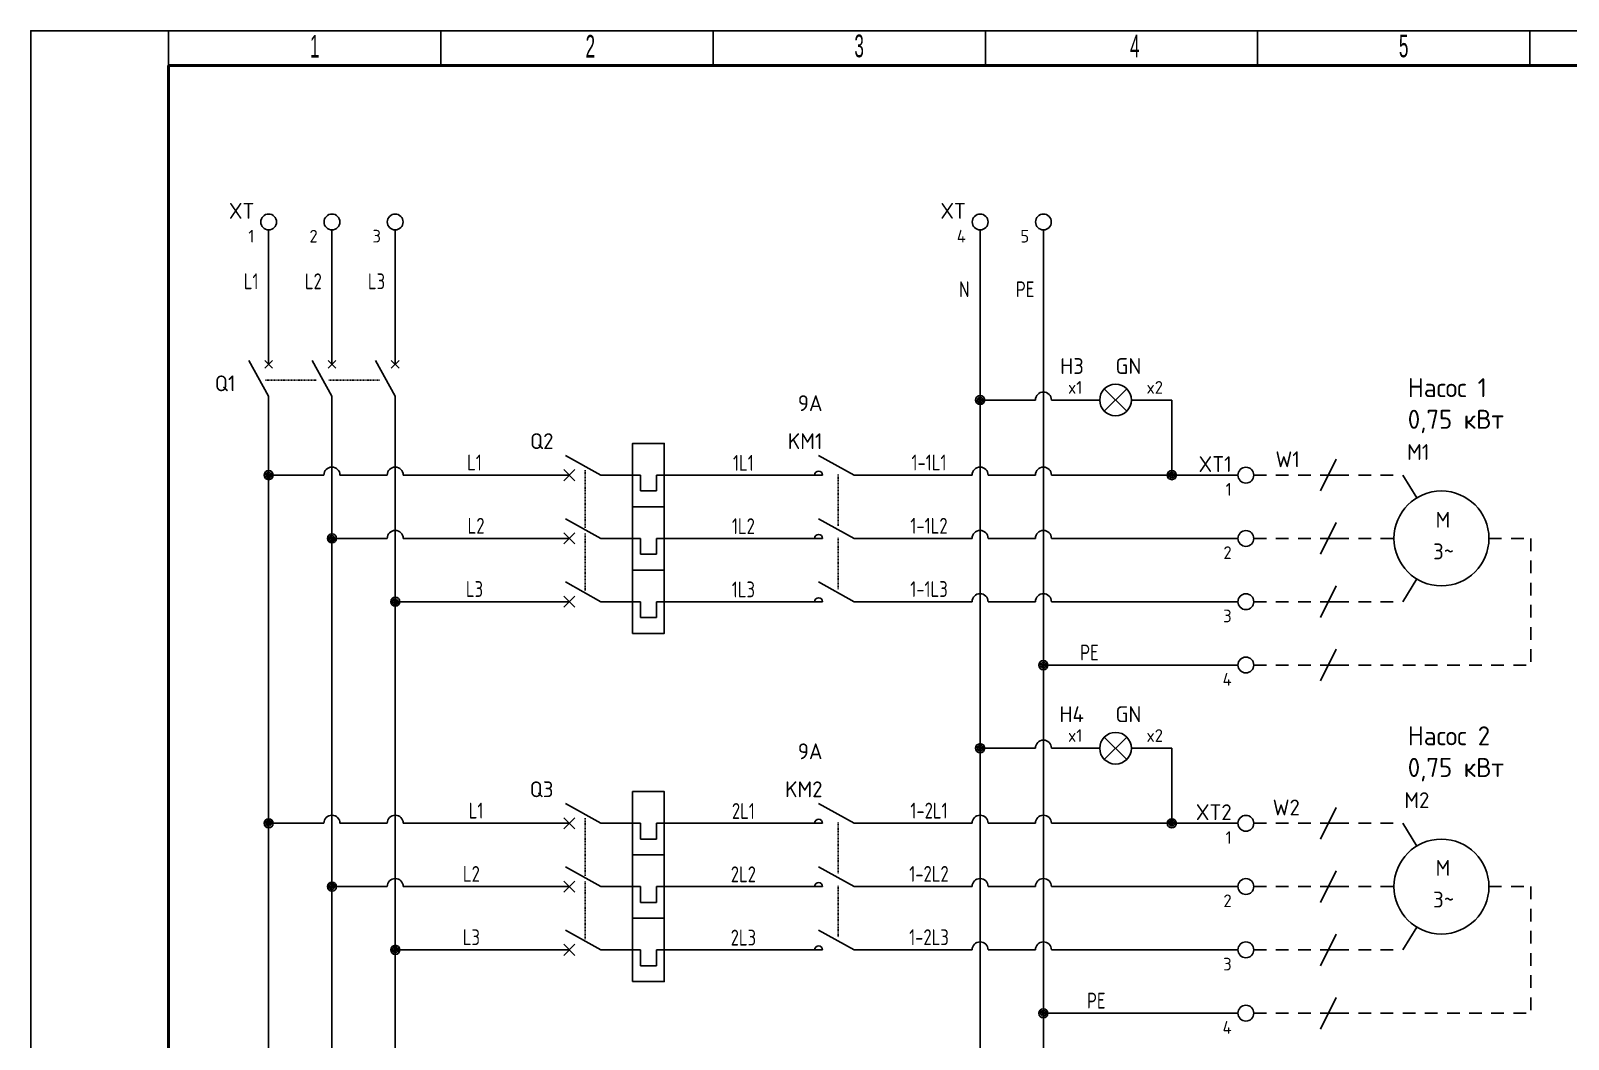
# Model space of a CAD drawing. Extents: x -39 to 418, y -18 to 305.
# Drawn here: x -39.3 to 203.6, y 145.9 to 305.2 of the extents above; entities that cross this region are included whole.
import ezdxf
from ezdxf.enums import TextEntityAlignment as Align

# ---------------------------------------------------------------- set-up
doc = ezdxf.new("R2010")
doc.units = 0
for name, pattern in [('Caddy_Dash', [3.5, 2, -1.5]), ('Caddy_Solid', [0]), ('HIDDEN2', [0.1875, 0.125, -0.0625])]:
    doc.linetypes.add(name, pattern=pattern)
for name, color, linetype in [('100', 7, 'Continuous'), ('DESCCHILD', 20, 'Continuous'), ('LINK', 9, 'HIDDEN2'), ('MISC', 7, 'Continuous'), ('SYMS', 7, 'Continuous'), ('TAGS', 7, 'Continuous'), ('TERMS', 7, 'Continuous'), ('WIRECOPY', 84, 'Continuous'), ('WIREFIXED', 130, 'Continuous'), ('WIRES', 7, 'Continuous')]:
    doc.layers.add(name, color=color, linetype=linetype)
doc.styles.add('Caddy_Vectorfont1p', font='arial.ttf', dxfattribs={"width": 0.9})
doc.styles.get("Standard").update_dxf_attribs({"font": 'GOST Common.ttf'})
doc.styles.add('WD_IEC', font='GOST Common.ttf', dxfattribs={"width": 0.9, "height": 2})

# ---------------------------------------------------------------- blocks, each defined once
blk = doc.blocks.new('VT0002')
blk.add_circle((0, 0), 1.25)
at = {"style": 'WD_IEC'}
for tag, p in [('INST', (-2.25, 7.5)), ('LOC', (-2.25, 4))]:
    blk.add_attdef(tag, text='', height=2.5, dxfattribs=at).set_placement(p, align=Align.RIGHT)
at = {"style": 'WD_IEC', "flags": 1}
for tag, p, height in [('ASSYCODE', (2.75, 10.75), 1), ('CATDESC', (2.75, 9.25), 1), ('MFG', (2.75, 7.25), 1.5), ('CAT', (2.75, 4.75), 1.5), ('X2PIN01', (0, 2.25), 0.4), ('X4TERM01', (-1.25, 0), 0.32), ('X4PIN01', (-1.25, 1), 0.4), ('X4TERMDESC01', (-1.25, 0.5), 0.4), ('X2TERM01', (0, 1.25), 0.32), ('X2TERMDESC01', (0, 1.75), 0.4), ('X8PIN01', (0, -0.25), 0.4), ('X1TERM01', (1.25, 0), 0.32), ('X1PIN01', (1.25, 1), 0.4), ('X1TERMDESC01', (1.25, 0.5), 0.4), ('X8TERM01', (0, -1.25), 0.32), ('X8TERMDESC01', (0, -0.75), 0.4), ('LINKTERM', (0, -2), 0.4), ('STRIPSEQ', (0, -3), 0.4)]:
    blk.add_attdef(tag, p, '', height=height, dxfattribs=at)
at = {"style": 'WD_IEC', "flags": 8}
for tag, height, p in [('TAGSTRIP', 2.5, (-2.25, 0.5)), ('TERM01', 2, (-2.25, -3.25))]:
    blk.add_attdef(tag, text='', height=height, dxfattribs=at).set_placement(p, align=Align.RIGHT)
blk = doc.blocks.new('VCB1')
for p, q in [((0, 7.5), (0, 2.5)), ((0, -2.5), (-3.12, 3.12)), ((0.62, 1.88), (-0.62, 3.12)), ((-0.62, 1.88), (0.62, 3.12)), ((0, -2.5), (0, -7.5))]:
    blk.add_line(p, q)
at = {"style": 'WD_IEC'}
for tag, p in [('INST', (-8, 5.25)), ('LOC', (-8, 1.75)), ('TAG1', (-8, -1.75)), ('RATING1', (-8, -6.35)), ('DESC1', (-8, -14.35)), ('DESC2', (-8, -17.85)), ('DESC3', (-8, -21.35))]:
    blk.add_attdef(tag, text='', height=2.5, dxfattribs=at).set_placement(p, align=Align.RIGHT)
at = {"style": 'WD_IEC', "flags": 1}
for tag, p, height in [('X2TERM01', (0, 7.5), 0.32), ('MFG', (2.75, 6.5), 1.5), ('CAT', (2.75, 4), 1.5), ('X4LINK', (-2, 0), 0.32), ('X1LINK', (-0.5, 0), 0.32), ('X8TERM02', (0, -7.5), 0.32), ('ASSYCODE', (1, -9), 1), ('FAMILY', (1, -10.5), 1), ('CATDESC', (1, -12), 1), ('CONTACT', (1, -13.5), 1), ('COMMON', (2.25, -14.75), 1)]:
    blk.add_attdef(tag, p, '', height=height, dxfattribs=at)
at = {"style": 'WD_IEC'}
blk.add_attdef('TERM01', text='', height=2, rotation=90, dxfattribs=at).set_placement((-1, 7.5), align=Align.RIGHT)
blk.add_attdef('TERM02', (-1, -7.5), '', height=2, rotation=90, dxfattribs=at)
at = {"lineweight": 15, "style": 'WD_IEC'}
blk.add_attdef('XREF', text='', height=2.5, dxfattribs=at).set_placement((-8, -10.35), align=Align.RIGHT)
blk = doc.blocks.new('VCB2')
for p, q in [((0, 7.5), (0, 2.5)), ((0, -2.5), (-3.12, 3.12)), ((0.62, 1.88), (-0.62, 3.12)), ((-0.62, 1.88), (0.62, 3.12)), ((0, -2.5), (0, -7.5))]:
    blk.add_line(p, q)
at = {"style": 'WD_IEC', "flags": 1}
for tag, p, height in [('X2TERM01', (0, 7.5), 0.32), ('X4LINK', (-2.5, 0), 0.32), ('X1LINK', (-0.5, 0), 0.32), ('X8TERM02', (0, -7.5), 0.32), ('FAMILY', (1, -10.5), 1), ('CONTACT', (1, -13.5), 1)]:
    blk.add_attdef(tag, p, '', height=height, dxfattribs=at)
at = {"style": 'WD_IEC'}
for tag, p in [('INST', (-8, 2.65)), ('LOC', (-8, -0.35)), ('TAG2', (-8, -3.35)), ('DESC1', (-8, -13.35)), ('DESC2', (-8, -16.35)), ('DESC3', (-8, -19.35))]:
    blk.add_attdef(tag, text='', height=2.5, dxfattribs=at).set_placement(p, align=Align.RIGHT)
blk.add_attdef('TERM01', text='', height=2, rotation=90, dxfattribs=at).set_placement((-1, 7.5), align=Align.RIGHT)
blk.add_attdef('TERM02', (-1, -7.5), '', height=2, rotation=90, dxfattribs=at)
at = {"style": 'WD_IEC', "flags": 1}
blk.add_attdef('RATING1', text='', height=2.5, dxfattribs=at).set_placement((-8, -6.35), align=Align.RIGHT)
at = {"lineweight": 15, "style": 'WD_IEC'}
blk.add_attdef('XREF', text='', height=2.5, dxfattribs=at).set_placement((-8, -10.35), align=Align.RIGHT)
blk = doc.blocks.new('WDDOT')
for radius in [0.72, 0.449, 0.223]:
    blk.add_circle((0, 0), radius)
blk = doc.blocks.new('HCB11TH')
for p, q in [((2.5, 0), (-3.12, 3.12)), ((-7.5, 0), (-2.5, 0)), ((-3.38, -0.88), (-1.62, 0.88)), ((-1.62, -0.88), (-3.38, 0.88)), ((2.5, 0), (8.75, 0)), ((8.75, 0), (8.75, -2.5)), ((11.25, 0), (12.5, 0)), ((11.25, -2.5), (11.25, 0)), ((12.5, 0), (17.5, 0)), ((8.75, -2.5), (11.25, -2.5))]:
    blk.add_line(p, q)
blk.add_lwpolyline([(7.5, -5), (12.5, -5), (12.5, 5), (7.5, 5)], close=True)
at = {"style": 'WD_IEC'}
for tag, p in [('INST', (-5, 11.12)), ('LOC', (-5, 7.62)), ('TAG1', (-5, 4.12)), ('DESC1', (-5, -11.38)), ('DESC2', (-5, -14.88)), ('DESC3', (-5, -18.38))]:
    blk.add_attdef(tag, text='', height=2.5, dxfattribs=at).set_placement(p, align=Align.RIGHT)
for tag, p, height, flags in [('MFG', (4.92, 12.12), 1.5, 9), ('CAT', (4.92, 9.62), 1.5, 9), ('TERM01', (-7.5, 1), 2, 8), ('X4TERM01', (-7.5, 0), 0.32, 1), ('X2LINK', (0, 1.7), 0.32, 1), ('X8LINK', (0, 0.79), 0.32, 1), ('X1TERM02', (17.5, 0), 0.32, 1), ('ASSYCODE', (12.5, -7.5), 1, 1), ('FAMILY', (12.5, -9), 1, 1), ('CATDESC', (12.5, -10.5), 1, 1), ('COMMON', (13.75, -13.02), 1, 1)]:
    blk.add_attdef(tag, p, '', height=height, dxfattribs=dict(at, flags=flags))
at = {"style": 'WD_IEC', "flags": 8}
blk.add_attdef('TERM02', text='', height=2, dxfattribs=at).set_placement((17.5, 1), align=Align.RIGHT)
at = {"lineweight": 15, "style": 'WD_IEC'}
for tag, p in [('RATING1', (-5, -3.88)), ('XREF', (-5, -7.63))]:
    blk.add_attdef(tag, text='', height=2.5, dxfattribs=at).set_placement(p, align=Align.RIGHT)
blk = doc.blocks.new('HCB21TH')
for p, q in [((2.5, 0), (-3.12, 3.12)), ((-7.5, 0), (-2.5, 0)), ((-3.38, -0.88), (-1.62, 0.88)), ((-1.62, -0.88), (-3.38, 0.88)), ((2.5, 0), (8.75, 0)), ((8.75, 0), (8.75, -2.5)), ((11.25, 0), (12.5, 0)), ((11.25, -2.5), (11.25, 0)), ((12.5, 0), (17.5, 0)), ((8.75, -2.5), (11.25, -2.5))]:
    blk.add_line(p, q)
blk.add_lwpolyline([(7.5, -5), (12.5, -5), (12.5, 5), (7.5, 5)], close=True)
at = {"style": 'WD_IEC'}
for tag, p in [('INST', (-5, 11.12)), ('LOC', (-5, 7.62)), ('TAG2', (-5, 4.12)), ('DESC1', (-5, -13.75)), ('DESC2', (-5, -17.25)), ('DESC3', (-5, -20.75))]:
    blk.add_attdef(tag, text='', height=2.5, dxfattribs=at).set_placement(p, align=Align.RIGHT)
for tag, p, height, flags in [('TERM01', (-7.5, 1), 2, 8), ('X4TERM01', (-7.5, 0), 0.32, 1), ('X2LINK', (0, 1.7), 0.32, 1), ('X8LINK', (0, 0.79), 0.32, 1), ('X1TERM02', (17.5, 0), 0.32, 1), ('FAMILY', (12.5, -9), 1, 1), ('CONTACT', (12.5, -11.77), 1, 1)]:
    blk.add_attdef(tag, p, '', height=height, dxfattribs=dict(at, flags=flags))
at = {"style": 'WD_IEC', "flags": 8}
blk.add_attdef('TERM02', text='', height=2, dxfattribs=at).set_placement((17.5, 1), align=Align.RIGHT)
at = {"lineweight": 15, "style": 'WD_IEC', "flags": 1}
blk.add_attdef('RATING1', text='', height=2.5, dxfattribs=at).set_placement((-5, -6.25), align=Align.RIGHT)
at = {"lineweight": 15, "style": 'WD_IEC'}
blk.add_attdef('XREF', text='', height=2.5, dxfattribs=at).set_placement((-5, -10), align=Align.RIGHT)
blk = doc.blocks.new('HMS21P')
for p, q in [((2.5, 0), (-3.12, 3.12)), ((-7.5, 0), (-2.5, 0)), ((2.5, 0), (7.5, 0))]:
    blk.add_line(p, q)
blk.add_arc((-3.12, 0), 0.625, 0, 180)
at = {"style": 'WD_IEC'}
for tag, p in [('INST', (-2.5, 10.12)), ('LOC', (-2.5, 7.12)), ('TAG2', (-2.5, 4.12)), ('DESC1', (-2.5, -9.25)), ('DESC2', (-2.5, -12.25)), ('DESC3', (-2.5, -15.25))]:
    blk.add_attdef(tag, text='', height=2.5, dxfattribs=at).set_placement(p, align=Align.RIGHT)
for tag, p, height, flags in [('TERM01', (-7.5, 1), 2, 8), ('X4TERM01', (-7.5, 0), 0.32, 1), ('X2LINK', (0, 2), 0.32, 1), ('X8LINK', (0, 0.12), 0.32, 1), ('X1TERM02', (7.5, 0), 0.32, 1), ('CONTACT', (6.5, -2.25), 1, 1), ('FAMILY', (6.5, -3.75), 1, 1)]:
    blk.add_attdef(tag, p, '', height=height, dxfattribs=dict(at, flags=flags))
at = {"style": 'WD_IEC', "flags": 8}
for tag, height, p in [('TERM02', 2, (7.5, 1)), ('XREF', 2.5, (-2.5, -6.25))]:
    blk.add_attdef(tag, text='', height=height, dxfattribs=at).set_placement(p, align=Align.RIGHT)
blk = doc.blocks.new('HMO13')
blk.add_circle((0, 0), 7.5)
at = {"style": 'WD_IEC'}
for tag, p in [('INST', (-1.91, 19.4)), ('LOC', (-1.91, 15.9)), ('TAG1', (-1.91, 12.4))]:
    blk.add_attdef(tag, text='', height=2.5, dxfattribs=at).set_placement(p, align=Align.RIGHT)
for tag, p, height, flags in [('ASSYCODE', (7.73, 20.6), 1, 1), ('FAMILY', (7.73, 19.1), 1, 1), ('CATDESC', (7.73, 17.6), 1, 1), ('MFG', (7.9, 14.22), 1.5, 9), ('CAT', (7.9, 11.72), 1.5, 9), ('X2LINK', (0, 7.5), 0.32, 1), ('X0TERM01', (-3.9, 6.4), 0.32, 1), ('TERM04', (7.5, 1), 2, 8), ('X4TERM02', (-7.5, 0), 0.32, 1), ('X1TERM04', (7.5, 0), 0.32, 1), ('X0TERM03', (-3.9, -6.4), 0.32, 1), ('X8LINK', (0, -7.5), 0.32, 1)]:
    blk.add_attdef(tag, p, '', height=height, dxfattribs=dict(at, flags=flags))
at = {"lineweight": 15, "style": 'WD_IEC'}
for tag, p in [('XREF', (16.25, 12.88)), ('WDTAGALT', (16.14, -16.32))]:
    blk.add_attdef(tag, p, '', height=2.5, dxfattribs=at)
at = {"style": 'WD_IEC', "flags": 8}
for tag, p in [('TERM01', (3.49, 8.04)), ('TERM02', (-7.86, 0.84)), ('TERM03', (4.31, -10.13))]:
    blk.add_attdef(tag, text='', height=2, dxfattribs=at).set_placement(p, align=Align.RIGHT)
at = {"style": 'WD_IEC'}
for tag, p in [('DESC1', (16.25, 9.12)), ('DESC2', (16.25, 5.62)), ('DESC3', (16.25, 2.12)), ('RATING1', (16.25, -2.62)), ('RATING2', (16.25, -6.12)), ('RATING3', (16.25, -9.62)), ('RATING4', (16.3, -12.99))]:
    blk.add_attdef(tag, p, '', height=2.5, dxfattribs=at)
for tag, p in [('M', (0.24, 1.7)), ('3~', (0.34, -3.3))]:
    blk.add_attdef(tag, text='', height=2.5, dxfattribs=at).set_placement(p, align=Align.CENTER)
blk = doc.blocks.new('HT0002')
blk.add_circle((0, 0), 1.25)
at = {"style": 'WD_IEC', "flags": 1}
for tag, p, height in [('ASSYCODE', (2.75, 10.75), 1), ('CATDESC', (2.75, 9.25), 1), ('MFG', (2.75, 7.25), 1.5), ('CAT', (2.75, 4.75), 1.5), ('X2PIN01', (0, 2.25), 0.25), ('X4PIN01', (-1.25, 1), 0.25), ('X4TERM01', (-1.25, 0), 0.25), ('X4TERMDESC01', (-1.25, 0.5), 0.4), ('STRIPSEQ', (0, 0), 0.025), ('X2TERM01', (0, 1.25), 0.25), ('X8PIN01', (0, -0.25), 0.25), ('X2TERMDESC01', (0, 1.75), 0.4), ('X1PIN01', (1.25, 1), 0.25), ('X1TERM01', (1.25, 0), 0.25), ('X1TERMDESC01', (1.25, 0.5), 0.4), ('LINKTERM', (0, -0.04), 0.025), ('X8TERM01', (0, -1.25), 0.25), ('X8TERMDESC01', (0, -0.75), 0.4)]:
    blk.add_attdef(tag, p, '', height=height, dxfattribs=at)
at = {"style": 'WD_IEC'}
for tag, p in [('INST', (-2.25, 6.5)), ('LOC', (-2.25, 3.5)), ('DESC1', (-2.25, -6.25)), ('DESC2', (-2.25, -9.25)), ('DESC3', (-2.25, -12.25))]:
    blk.add_attdef(tag, text='', height=2.5, dxfattribs=at).set_placement(p, align=Align.RIGHT)
at = {"style": 'WD_IEC', "flags": 8}
for tag, height, p in [('TAGSTRIP', 2.5, (-2.25, 0.5)), ('TERM01', 2, (-2.25, -3.25))]:
    blk.add_attdef(tag, text='', height=height, dxfattribs=at).set_placement(p, align=Align.RIGHT)
blk = doc.blocks.new('WD_WNV')
at = {"linetype": 'Continuous', "style": 'WD_IEC', "width": 0.8}
blk.add_attdef('WIRENO', text='', height=2.5, dxfattribs=at).set_placement((-1.6, 0), align=Align.MIDDLE_RIGHT)
at = {"style": 'WD_IEC', "flags": 1}
for tag, p in [('W04USER', (-1, 0.875)), ('W08USER', (-1, 0.375)), ('W05USER', (-1, 0.75)), ('W06USER', (-1, 0.625)), ('W09USER', (-1, 0.25)), ('W03USER', (-1, 1)), ('W07USER', (-1, 0.5)), ('W02USER', (-1, 1.125)), ('W01USER', (-1, 1.25)), ('W10USER', (-1, 0.125))]:
    blk.add_attdef(tag, text='', height=0.08, dxfattribs=at).set_placement(p, align=Align.CENTER)
blk = doc.blocks.new('WD_WCH')
at = {"linetype": 'Continuous', "style": 'WD_IEC', "width": 0.8}
blk.add_attdef('WIRECOPY', text='', height=2.5, dxfattribs=at).set_placement((0, 0.75), align=Align.CENTER)
blk = doc.blocks.new('WD_WNH')
at = {"linetype": 'Continuous', "style": 'WD_IEC', "width": 0.8}
blk.add_attdef('WIRENO', text='', height=2.5, dxfattribs=at).set_placement((0, 0.75), align=Align.CENTER)
at = {"style": 'WD_IEC', "flags": 1}
for tag, p in [('W04USER', (0, 0.875)), ('W08USER', (0, 0.375)), ('W05USER', (0, 0.75)), ('W06USER', (0, 0.625)), ('W09USER', (0, 0.25)), ('W03USER', (0, 1)), ('W07USER', (0, 0.5)), ('W02USER', (0, 1.125)), ('W01USER', (0, 1.25)), ('W10USER', (0, 0.125))]:
    blk.add_attdef(tag, text='', height=0.08, dxfattribs=at).set_placement(p, align=Align.CENTER)
blk = doc.blocks.new('HW01')
for p, q in [((-1.25, -2.5), (1.25, 2.5)), ((1.25, 0), (-1.25, 0))]:
    blk.add_line(p, q)
at = {"style": 'WD_IEC', "flags": 1}
for tag, p in [('INST', (-4.5, 8.25)), ('LOC', (-4.5, 4.75)), ('XREF', (-4.5, -3.75)), ('DESC1', (-4.5, -7.75)), ('DESC2', (-4.5, -11.25)), ('DESC3', (-4.5, -14.75))]:
    blk.add_attdef(tag, text='', height=2.5, dxfattribs=at).set_placement(p, align=Align.RIGHT)
at = {"style": 'WD_IEC'}
blk.add_attdef('TAG1', text='', height=2.5, dxfattribs=at).set_placement((-4.5, 1.25), align=Align.RIGHT)
at = {"style": 'WD_IEC', "flags": 1}
for tag, p, height in [('X4TERM01', (-1.25, 0), 0.36), ('X2LINK', (0, 1), 0.32), ('X1TERM01', (1.25, 0), 0.36), ('X8LINK', (0, -1), 0.32), ('MFG', (3.06, -7.26), 1), ('ASSYCODE', (3.06, -10.26), 1), ('CAT', (3.06, -8.76), 1), ('FAMILY', (3.06, -11.76), 1), ('CATDESC', (3.06, -13.26), 1)]:
    blk.add_attdef(tag, p, '', height=height, dxfattribs=at)
at = {"style": 'WD_IEC'}
blk.add_attdef('RATING1', text='', height=2.5, dxfattribs=at).set_placement((2, -2), align=Align.MIDDLE_LEFT)
blk = doc.blocks.new('HW02')
for p, q in [((-1.25, -2.5), (1.25, 2.5)), ((1.25, 0), (-1.25, 0))]:
    blk.add_line(p, q)
at = {"style": 'WD_IEC', "flags": 1}
for tag, p in [('INST', (-4.5, 8.25)), ('LOC', (-4.5, 4.75)), ('XREF', (-4.5, -3.75)), ('DESC1', (-4.5, -7.75)), ('DESC2', (-4.5, -11.25)), ('DESC3', (-4.5, -14.75))]:
    blk.add_attdef(tag, text='', height=2.5, dxfattribs=at).set_placement(p, align=Align.RIGHT)
at = {"style": 'WD_IEC'}
blk.add_attdef('TAG2', text='', height=2.5, dxfattribs=at).set_placement((-4.5, 1.25), align=Align.RIGHT)
at = {"style": 'WD_IEC', "flags": 1}
for tag, p, height in [('X4TERM01', (-1.25, 0), 0.36), ('X2LINK', (0, 1), 0.32), ('X1TERM01', (1.25, 0), 0.36), ('X8LINK', (0, -1), 0.32), ('FAMILY', (3.06, -11.76), 1)]:
    blk.add_attdef(tag, p, '', height=height, dxfattribs=at)
at = {"style": 'WD_IEC'}
blk.add_attdef('RATING1', text='', height=2.5, dxfattribs=at).set_placement((2, -2), align=Align.MIDDLE_LEFT)
blk = doc.blocks.new('HLT1G')
for p, q in [((-7.5, 0), (-2.5, 0)), ((1.77, -1.77), (-1.77, 1.77)), ((1.77, 1.77), (-1.77, -1.77)), ((2.5, 0), (7.5, 0))]:
    blk.add_line(p, q)
blk.add_circle((0, 0), 2.5)
at = {"style": 'WD_IEC'}
for tag, p in [('INST', (-5, 11.12)), ('LOC', (-5, 7.62)), ('TAG1', (-5, 4.12)), ('DESC1', (-5, -10)), ('DESC2', (-5, -13.5)), ('DESC3', (-5, -17))]:
    blk.add_attdef(tag, text='', height=2.5, dxfattribs=at).set_placement(p, align=Align.RIGHT)
for tag, p, height, flags in [('MFG', (4.92, 12.12), 1.5, 9), ('CAT', (4.92, 9.62), 1.5, 9), ('TERM01', (-7.5, 1), 2, 8), ('X2LINK', (0, 2.5), 0.32, 1), ('X4TERM01', (-7.5, 0), 0.32, 1), ('X1TERM02', (7.5, 0), 0.32, 1), ('X8LINK', (0, -2.5), 0.32, 1), ('ASSYCODE', (8.5, -4), 1, 1), ('FAMILY', (8.5, -5.5), 1, 1), ('CATDESC', (8.5, -7), 1, 1)]:
    blk.add_attdef(tag, p, '', height=height, dxfattribs=dict(at, flags=flags))
at = {"lineweight": 15, "style": 'WD_IEC'}
blk.add_attdef('COLOR', (0, 4.12), '', height=2.5, dxfattribs=at)
at = {"style": 'WD_IEC', "flags": 8}
blk.add_attdef('TERM02', text='', height=2, dxfattribs=at).set_placement((7.5, 1), align=Align.RIGHT)
at = {"lineweight": 15, "style": 'WD_IEC'}
for tag, p in [('XREF', (-5, -6.25)), ('WDTAGALT', (-5, -20))]:
    blk.add_attdef(tag, text='', height=2.5, dxfattribs=at).set_placement(p, align=Align.RIGHT)

msp = doc.modelspace()

# ---------------------------------------------------------------- linework, layer by layer
at = {"linetype": 'Caddy_Solid', "lineweight": 25}
for p, q in [((-17.55, 299.76), (-17.55, 305.2)), ((25.46, 299.76), (25.46, 305.2)), ((68.47, 299.76), (68.47, 305.2)), ((111.48, 299.76), (111.48, 305.2)), ((154.49, 299.76), (154.49, 305.2)), ((197.5, 299.76), (197.5, 305.2))]:
    msp.add_line(p, q, dxfattribs=at)
at = {"layer": '100', "linetype": 'Caddy_Solid', "lineweight": 50}
for q in [(412.55, 299.69), (-17.55, -12.75)]:
    msp.add_line((-17.55, 299.69), q, dxfattribs=at)
at = {"layer": 'LINK'}
for points in [[(-2.25, 250), (5.75, 250)], [(7.75, 250), (15.75, 250)], [(48.25, 235.79), (48.25, 226.7)], [(88.25, 235.12), (88.25, 227)], [(48.25, 225.79), (48.25, 216.7)], [(88.25, 225.12), (88.25, 217)], [(48.25, 180.79), (48.25, 171.7)], [(88.25, 180.12), (88.25, 172)], [(48.25, 170.79), (48.25, 161.7)], [(88.25, 170.12), (88.25, 162)]]:
    msp.add_lwpolyline(points, dxfattribs=at)
at = {"layer": 'SYMS'}
msp.add_lwpolyline([(-39.33, -18.2), (418, -18.2), (418, 305.2), (-39.33, 305.2)], close=True, dxfattribs=at)
at = {"layer": 'WIRES'}
for p, q in [((-1.75, 257.5), (-1.75, 273.75)), ((8.25, 257.5), (8.25, 273.75)), ((18.25, 257.5), (18.25, 273.75)), ((110.65, 273.75), (110.65, 25)), ((120.65, 273.75), (120.65, 25)), ((110.65, 246.86), (119.38, 246.86)), ((121.92, 246.86), (124.54, 246.86)), ((139.54, 246.86), (140.93, 246.86)), ((140.93, 246.86), (140.93, 235)), ((-1.75, 25), (-1.75, 242.5)), ((8.25, 25), (8.25, 242.5)), ((18.25, 25), (18.25, 242.5)), ((-1.75, 235), (6.98, 235)), ((9.52, 235), (16.98, 235)), ((19.52, 235), (40.75, 235)), ((65.75, 235), (80.93, 235)), ((95.75, 235), (109.38, 235)), ((111.92, 235), (119.38, 235)), ((121.92, 235), (151.39, 235)), ((177.43, 235), (179.63, 231.4)), ((8.25, 225), (16.98, 225)), ((19.52, 225), (40.75, 225)), ((65.75, 225), (81.08, 225)), ((95.75, 225), (109.38, 225)), ((111.92, 225), (119.38, 225)), ((121.92, 225), (151.39, 225)), ((177.43, 215), (179.63, 218.6)), ((18.25, 215), (40.75, 215)), ((65.75, 215), (80.75, 215)), ((95.75, 215), (109.38, 215)), ((111.92, 215), (119.38, 215)), ((121.92, 215), (151.39, 215)), ((147.64, 204.98), (120.65, 204.98)), ((147.64, 205), (151.39, 205)), ((110.65, 191.86), (119.38, 191.86)), ((121.92, 191.86), (124.54, 191.86)), ((139.54, 191.86), (140.93, 191.86)), ((140.93, 191.86), (140.93, 180)), ((-1.75, 180), (6.98, 180)), ((9.52, 180), (16.98, 180)), ((19.52, 180), (40.75, 180)), ((65.75, 180), (80.75, 180)), ((95.75, 180), (109.38, 180)), ((111.92, 180), (119.38, 180)), ((121.92, 180), (151.39, 180)), ((177.43, 180), (179.63, 176.4)), ((8.25, 170), (16.98, 170)), ((19.52, 170), (40.75, 170)), ((65.75, 170), (80.75, 170)), ((95.75, 170), (109.38, 170)), ((111.92, 170), (119.38, 170)), ((121.92, 170), (151.39, 170)), ((177.43, 160), (179.63, 163.6)), ((18.25, 160), (40.75, 160)), ((65.75, 160), (80.75, 160)), ((95.75, 160), (109.38, 160)), ((111.92, 160), (119.38, 160)), ((121.92, 160), (151.39, 160)), ((147.64, 149.98), (120.65, 149.98)), ((147.64, 150), (151.39, 150))]:
    msp.add_line(p, q, dxfattribs=at)
at = {"layer": 'WIRES', "linetype": 'Caddy_Dash'}
for p, q in [((153.89, 235), (164.41, 235)), ((166.91, 235), (177.43, 235)), ((153.89, 225), (164.41, 225)), ((166.91, 225), (176.03, 225)), ((191.03, 225), (197.67, 225)), ((197.67, 225), (197.67, 205)), ((153.89, 215), (164.41, 215)), ((166.91, 215), (177.43, 215)), ((153.89, 205), (164.41, 205)), ((166.91, 205), (197.67, 205)), ((153.89, 180), (164.41, 180)), ((166.91, 180), (177.43, 180)), ((153.89, 170), (164.41, 170)), ((166.91, 170), (176.03, 170)), ((191.03, 170), (197.67, 170)), ((197.67, 170), (197.67, 150)), ((153.89, 160), (164.41, 160)), ((166.91, 160), (177.43, 160)), ((153.89, 150), (164.41, 150)), ((166.91, 150), (197.67, 150))]:
    msp.add_line(p, q, dxfattribs=at)
at = {"layer": 'WIRES'}
for centre in [(120.65, 246.86), (8.25, 235), (18.25, 235), (110.65, 235), (120.65, 235), (18.25, 225), (110.65, 225), (120.65, 225), (110.65, 215), (120.65, 215), (120.65, 191.86), (8.25, 180), (18.25, 180), (110.65, 180), (120.65, 180), (18.25, 170), (110.65, 170), (120.65, 170), (110.65, 160), (120.65, 160)]:
    msp.add_arc(centre, 1.27, 0, 180, dxfattribs=at)

# ---------------------------------------------------------------- block references
at = {"layer": 'SYMS'}
ref = msp.add_blockref('VT0002', (-1.75, 275), dxfattribs=at)
ref.add_attrib('TAGSTRIP', 'XT', dxfattribs={"layer": 'TAGS', "height": 2.5, "style": 'WD_IEC', "flags": 8}).set_placement((-4, 275.5), align=Align.RIGHT)
ref.add_attrib('TERM01', '1', dxfattribs={"layer": 'TERMS', "height": 2, "style": 'WD_IEC', "flags": 8}).set_placement((-4, 271.75), align=Align.RIGHT)
ref = msp.add_blockref('VT0002', (110.65, 275), dxfattribs=at)
ref.add_attrib('TAGSTRIP', 'XT', dxfattribs={"layer": 'TAGS', "height": 2.5, "style": 'WD_IEC', "flags": 8}).set_placement((108.4, 275.5), align=Align.RIGHT)
ref.add_attrib('TERM01', '4', dxfattribs={"layer": 'TERMS', "height": 2, "style": 'WD_IEC', "flags": 8}).set_placement((108.4, 271.75), align=Align.RIGHT)
ref = msp.add_blockref('VT0002', (8.25, 275), dxfattribs=at)
ref.add_attrib('TERM01', '2', dxfattribs={"layer": 'TERMS', "height": 2, "style": 'WD_IEC', "flags": 8}).set_placement((6, 271.75), align=Align.RIGHT)
ref = msp.add_blockref('VT0002', (18.25, 275), dxfattribs=at)
ref.add_attrib('TERM01', '3', dxfattribs={"layer": 'TERMS', "height": 2, "style": 'WD_IEC', "flags": 8}).set_placement((16, 271.75), align=Align.RIGHT)
ref = msp.add_blockref('VT0002', (120.65, 275), dxfattribs=at)
ref.add_attrib('TERM01', '5', dxfattribs={"layer": 'TERMS', "height": 2, "style": 'WD_IEC', "flags": 8}).set_placement((118.4, 271.75), align=Align.RIGHT)
ref = msp.add_blockref('VCB1', (-1.75, 250), dxfattribs=at)
ref.add_attrib('TAG1', 'Q1', dxfattribs={"layer": 'TAGS', "height": 2.5, "style": 'WD_IEC'}).set_placement((-6.98, 248.25), align=Align.RIGHT)
for name, p in [('VCB2', (8.25, 250)), ('VCB2', (18.25, 250)), ('WDDOT', (110.65, 246.86)), ('WDDOT', (-1.75, 235)), ('WDDOT', (140.93, 235)), ('HCB21TH', (48.25, 225)), ('HMS21P', (88.25, 225)), ('HW02', (165.66, 225)), ('WDDOT', (8.25, 225)), ('HCB21TH', (48.25, 215)), ('HMS21P', (88.25, 215)), ('HW02', (165.66, 215)), ('WDDOT', (18.25, 215)), ('HW02', (165.66, 205)), ('WDDOT', (120.65, 204.98)), ('WDDOT', (110.65, 191.86)), ('WDDOT', (-1.75, 180)), ('WDDOT', (140.93, 180)), ('HCB21TH', (48.25, 170)), ('HMS21P', (88.25, 170)), ('HW02', (165.66, 170)), ('WDDOT', (8.25, 170)), ('HCB21TH', (48.25, 160)), ('HMS21P', (88.25, 160)), ('WDDOT', (18.25, 160)), ('HW02', (165.66, 160)), ('WDDOT', (120.65, 149.98)), ('HW02', (165.66, 150))]:
    msp.add_blockref(name, p, dxfattribs=at)
ref = msp.add_blockref('HLT1G', (132.04, 246.86), dxfattribs=at)
ref.add_attrib('TERM02', 'x2', dxfattribs={"layer": 'TERMS', "height": 2, "style": 'WD_IEC', "flags": 8}).set_placement((139.54, 247.86), align=Align.RIGHT)
ref.add_attrib('TERM01', 'x1', (124.54, 247.86), dxfattribs={"layer": 'TERMS', "height": 2, "style": 'WD_IEC', "flags": 8})
ref.add_attrib('COLOR', 'GN', (132.04, 250.98), dxfattribs={"layer": 'MISC', "lineweight": 15, "height": 2.5, "style": 'WD_IEC'})
ref.add_attrib('TAG1', 'H3', dxfattribs={"layer": 'TAGS', "height": 2.5, "style": 'WD_IEC'}).set_placement((127.04, 250.98), align=Align.RIGHT)
ref = msp.add_blockref('HMS21P', (88.25, 235), dxfattribs=at)
ref.add_attrib('DESC1', '9A', dxfattribs={"layer": 'DESCCHILD', "height": 2.5, "style": 'WD_IEC'}).set_placement((85.75, 245.12), align=Align.RIGHT)
ref.add_attrib('TAG2', 'KM1', dxfattribs={"layer": 'TAGS', "height": 2.5, "style": 'WD_IEC'}).set_placement((85.75, 239.12), align=Align.RIGHT)
ref = msp.add_blockref('HCB11TH', (48.25, 235), dxfattribs=at)
ref.add_attrib('TAG1', 'Q2', dxfattribs={"layer": 'TAGS', "height": 2.5, "style": 'WD_IEC'}).set_placement((43.25, 239.12), align=Align.RIGHT)
ref = msp.add_blockref('HW01', (165.66, 235), dxfattribs=at)
ref.add_attrib('TAG1', 'W1', dxfattribs={"layer": 'TAGS', "height": 2.5, "style": 'WD_IEC'}).set_placement((161.16, 236.25), align=Align.RIGHT)
ref = msp.add_blockref('HMO13', (183.53, 225), dxfattribs=at)
ref.add_attrib('M', 'M', dxfattribs={"layer": 'MISC', "height": 2.5, "style": 'WD_IEC'}).set_placement((183.77, 226.7), align=Align.CENTER)
ref.add_attrib('3~', '3~', dxfattribs={"layer": 'MISC', "height": 2.5, "style": 'WD_IEC'}).set_placement((183.87, 221.7), align=Align.CENTER)
ref.add_attrib('TAG1', 'M1', dxfattribs={"layer": 'TAGS', "height": 2.5, "style": 'WD_IEC'}).set_placement((181.62, 237.4), align=Align.RIGHT)
ref = msp.add_blockref('HT0002', (152.64, 235), dxfattribs=at)
ref.add_attrib('TERM01', '1', dxfattribs={"layer": 'TERMS', "height": 2, "style": 'WD_IEC', "flags": 8}).set_placement((150.39, 231.75), align=Align.RIGHT)
ref.add_attrib('TAGSTRIP', 'XT1', dxfattribs={"layer": 'TAGS', "height": 2.5, "style": 'WD_IEC', "flags": 8}).set_placement((150.39, 235.5), align=Align.RIGHT)
ref = msp.add_blockref('HT0002', (152.64, 225), dxfattribs=at)
ref.add_attrib('TERM01', '2', dxfattribs={"layer": 'TERMS', "height": 2, "style": 'WD_IEC', "flags": 8}).set_placement((150.39, 221.75), align=Align.RIGHT)
ref = msp.add_blockref('HT0002', (152.64, 215), dxfattribs=at)
ref.add_attrib('TERM01', '3', dxfattribs={"layer": 'TERMS', "height": 2, "style": 'WD_IEC', "flags": 8}).set_placement((150.39, 211.75), align=Align.RIGHT)
ref = msp.add_blockref('HT0002', (152.64, 205), dxfattribs=at)
ref.add_attrib('TERM01', '4', dxfattribs={"layer": 'TERMS', "height": 2, "style": 'WD_IEC', "flags": 8}).set_placement((150.39, 201.75), align=Align.RIGHT)
ref = msp.add_blockref('HLT1G', (132.04, 191.86), dxfattribs=at)
ref.add_attrib('TERM02', 'x2', dxfattribs={"layer": 'TERMS', "height": 2, "style": 'WD_IEC', "flags": 8}).set_placement((139.54, 192.86), align=Align.RIGHT)
ref.add_attrib('TERM01', 'x1', (124.54, 192.86), dxfattribs={"layer": 'TERMS', "height": 2, "style": 'WD_IEC', "flags": 8})
ref.add_attrib('COLOR', 'GN', (132.04, 195.98), dxfattribs={"layer": 'MISC', "lineweight": 15, "height": 2.5, "style": 'WD_IEC'})
ref.add_attrib('TAG1', 'H4', dxfattribs={"layer": 'TAGS', "height": 2.5, "style": 'WD_IEC'}).set_placement((127.04, 195.98), align=Align.RIGHT)
ref = msp.add_blockref('HMS21P', (88.25, 180), dxfattribs=at)
ref.add_attrib('DESC1', '9A', dxfattribs={"layer": 'DESCCHILD', "height": 2.5, "style": 'WD_IEC'}).set_placement((85.75, 190.12), align=Align.RIGHT)
ref.add_attrib('TAG2', 'KM2', dxfattribs={"layer": 'TAGS', "height": 2.5, "style": 'WD_IEC'}).set_placement((85.75, 184.12), align=Align.RIGHT)
ref = msp.add_blockref('HCB11TH', (48.25, 180), dxfattribs=at)
ref.add_attrib('TAG1', 'Q3', dxfattribs={"layer": 'TAGS', "height": 2.5, "style": 'WD_IEC'}).set_placement((43.25, 184.12), align=Align.RIGHT)
ref = msp.add_blockref('HMO13', (183.53, 170), dxfattribs=at)
ref.add_attrib('M', 'M', dxfattribs={"layer": 'MISC', "height": 2.5, "style": 'WD_IEC'}).set_placement((183.77, 171.7), align=Align.CENTER)
ref.add_attrib('3~', '3~', dxfattribs={"layer": 'MISC', "height": 2.5, "style": 'WD_IEC'}).set_placement((183.87, 166.7), align=Align.CENTER)
ref.add_attrib('TAG1', 'M2', dxfattribs={"layer": 'TAGS', "height": 2.5, "style": 'WD_IEC'}).set_placement((181.62, 182.4), align=Align.RIGHT)
ref = msp.add_blockref('HT0002', (152.64, 180), dxfattribs=at)
ref.add_attrib('TERM01', '1', dxfattribs={"layer": 'TERMS', "height": 2, "style": 'WD_IEC', "flags": 8}).set_placement((150.39, 176.75), align=Align.RIGHT)
ref.add_attrib('TAGSTRIP', 'XT2', dxfattribs={"layer": 'TAGS', "height": 2.5, "style": 'WD_IEC', "flags": 8}).set_placement((150.39, 180.5), align=Align.RIGHT)
ref = msp.add_blockref('HW01', (165.66, 180), dxfattribs=at)
ref.add_attrib('TAG1', 'W2', dxfattribs={"layer": 'TAGS', "height": 2.5, "style": 'WD_IEC'}).set_placement((161.16, 181.25), align=Align.RIGHT)
ref = msp.add_blockref('HT0002', (152.64, 170), dxfattribs=at)
ref.add_attrib('TERM01', '2', dxfattribs={"layer": 'TERMS', "height": 2, "style": 'WD_IEC', "flags": 8}).set_placement((150.39, 166.75), align=Align.RIGHT)
ref = msp.add_blockref('HT0002', (152.64, 160), dxfattribs=at)
ref.add_attrib('TERM01', '3', dxfattribs={"layer": 'TERMS', "height": 2, "style": 'WD_IEC', "flags": 8}).set_placement((150.39, 156.75), align=Align.RIGHT)
ref = msp.add_blockref('HT0002', (152.64, 150), dxfattribs=at)
ref.add_attrib('TERM01', '4', dxfattribs={"layer": 'TERMS', "height": 2, "style": 'WD_IEC', "flags": 8}).set_placement((150.39, 146.75), align=Align.RIGHT)
at = {"layer": 'WIRECOPY'}
ref = msp.add_blockref('WD_WCH', (30.77, 235), dxfattribs=at)
ref.add_attrib('WIRECOPY', 'L1', dxfattribs={"linetype": 'Continuous', "height": 2.5, "style": 'WD_IEC', "width": 0.8}).set_placement((30.77, 235.75), align=Align.CENTER)
ref = msp.add_blockref('WD_WCH', (31.02, 225), dxfattribs=at)
ref.add_attrib('WIRECOPY', 'L2', dxfattribs={"linetype": 'Continuous', "height": 2.5, "style": 'WD_IEC', "width": 0.8}).set_placement((31.02, 225.75), align=Align.CENTER)
ref = msp.add_blockref('WD_WCH', (30.77, 215), dxfattribs=at)
ref.add_attrib('WIRECOPY', 'L3', dxfattribs={"linetype": 'Continuous', "height": 2.5, "style": 'WD_IEC', "width": 0.8}).set_placement((30.77, 215.75), align=Align.CENTER)
ref = msp.add_blockref('WD_WCH', (127.92, 204.98), dxfattribs=at)
ref.add_attrib('WIRECOPY', 'PE', dxfattribs={"linetype": 'Continuous', "height": 2.5, "style": 'WD_IEC', "width": 0.8}).set_placement((127.92, 205.73), align=Align.CENTER)
ref = msp.add_blockref('WD_WCH', (31.02, 180), dxfattribs=at)
ref.add_attrib('WIRECOPY', 'L1', dxfattribs={"linetype": 'Continuous', "height": 2.5, "style": 'WD_IEC', "width": 0.8}).set_placement((31.02, 180.75), align=Align.CENTER)
ref = msp.add_blockref('WD_WCH', (30.28, 170), dxfattribs=at)
ref.add_attrib('WIRECOPY', 'L2', dxfattribs={"linetype": 'Continuous', "height": 2.5, "style": 'WD_IEC', "width": 0.8}).set_placement((30.28, 170.75), align=Align.CENTER)
ref = msp.add_blockref('WD_WCH', (30.28, 160), dxfattribs=at)
ref.add_attrib('WIRECOPY', 'L3', dxfattribs={"linetype": 'Continuous', "height": 2.5, "style": 'WD_IEC', "width": 0.8}).set_placement((30.28, 160.75), align=Align.CENTER)
ref = msp.add_blockref('WD_WCH', (129, 149.98), dxfattribs=at)
ref.add_attrib('WIRECOPY', 'PE', dxfattribs={"linetype": 'Continuous', "height": 2.5, "style": 'WD_IEC', "width": 0.8}).set_placement((129, 150.73), align=Align.CENTER)
at = {"layer": 'WIREFIXED'}
ref = msp.add_blockref('WD_WNV', (-1.75, 265.62), dxfattribs=at)
ref.add_attrib('WIRENOF', 'L1', dxfattribs={"linetype": 'Continuous', "height": 2.5, "style": 'WD_IEC', "width": 0.8}).set_placement((-3.35, 265.62), align=Align.MIDDLE_RIGHT)
ref = msp.add_blockref('WD_WNV', (8.25, 265.62), dxfattribs=at)
ref.add_attrib('WIRENOF', 'L2', dxfattribs={"linetype": 'Continuous', "height": 2.5, "style": 'WD_IEC', "width": 0.8}).set_placement((6.65, 265.62), align=Align.MIDDLE_RIGHT)
ref = msp.add_blockref('WD_WNV', (18.25, 265.62), dxfattribs=at)
ref.add_attrib('WIRENOF', 'L3', dxfattribs={"linetype": 'Continuous', "height": 2.5, "style": 'WD_IEC', "width": 0.8}).set_placement((16.65, 265.62), align=Align.MIDDLE_RIGHT)
ref = msp.add_blockref('WD_WNV', (110.65, 265.74), dxfattribs=at)
ref.add_attrib('WIRENOF', 'N', dxfattribs={"linetype": 'Continuous', "height": 2.5, "style": 'WD_IEC', "width": 0.8}).set_placement((108.97, 264.36), align=Align.MIDDLE_RIGHT)
ref = msp.add_blockref('WD_WNV', (120.65, 265.74), dxfattribs=at)
ref.add_attrib('WIRENOF', 'PE', dxfattribs={"linetype": 'Continuous', "height": 2.5, "style": 'WD_IEC', "width": 0.8}).set_placement((119.23, 264.36), align=Align.MIDDLE_RIGHT)
ref = msp.add_blockref('WD_WNH', (73.25, 234.94), dxfattribs=at)
ref.add_attrib('WIRENOF', '1L1', dxfattribs={"linetype": 'Continuous', "height": 2.5, "style": 'WD_IEC', "width": 0.8}).set_placement((73.25, 235.69), align=Align.CENTER)
ref = msp.add_blockref('WD_WNH', (102.57, 235), dxfattribs=at)
ref.add_attrib('WIRENOF', '1-1L1', dxfattribs={"linetype": 'Continuous', "height": 2.5, "style": 'WD_IEC', "width": 0.8}).set_placement((102.57, 235.75), align=Align.CENTER)
ref = msp.add_blockref('WD_WNH', (73.25, 224.94), dxfattribs=at)
ref.add_attrib('WIRENOF', '1L2', dxfattribs={"linetype": 'Continuous', "height": 2.5, "style": 'WD_IEC', "width": 0.8}).set_placement((73.25, 225.69), align=Align.CENTER)
ref = msp.add_blockref('WD_WNH', (102.57, 225), dxfattribs=at)
ref.add_attrib('WIRENOF', '1-1L2', dxfattribs={"linetype": 'Continuous', "height": 2.5, "style": 'WD_IEC', "width": 0.8}).set_placement((102.57, 225.75), align=Align.CENTER)
ref = msp.add_blockref('WD_WNH', (73.25, 214.94), dxfattribs=at)
ref.add_attrib('WIRENOF', '1L3', dxfattribs={"linetype": 'Continuous', "height": 2.5, "style": 'WD_IEC', "width": 0.8}).set_placement((73.25, 215.69), align=Align.CENTER)
ref = msp.add_blockref('WD_WNH', (102.57, 215), dxfattribs=at)
ref.add_attrib('WIRENOF', '1-1L3', dxfattribs={"linetype": 'Continuous', "height": 2.5, "style": 'WD_IEC', "width": 0.8}).set_placement((102.57, 215.75), align=Align.CENTER)
ref = msp.add_blockref('WD_WNH', (73.25, 179.94), dxfattribs=at)
ref.add_attrib('WIRENOF', '2L1', dxfattribs={"linetype": 'Continuous', "height": 2.5, "style": 'WD_IEC', "width": 0.8}).set_placement((73.25, 180.69), align=Align.CENTER)
ref = msp.add_blockref('WD_WNH', (102.57, 180), dxfattribs=at)
ref.add_attrib('WIRENOF', '1-2L1', dxfattribs={"linetype": 'Continuous', "height": 2.5, "style": 'WD_IEC', "width": 0.8}).set_placement((102.57, 180.75), align=Align.CENTER)
ref = msp.add_blockref('WD_WNH', (73.25, 169.94), dxfattribs=at)
ref.add_attrib('WIRENOF', '2L2', dxfattribs={"linetype": 'Continuous', "height": 2.5, "style": 'WD_IEC', "width": 0.8}).set_placement((73.25, 170.69), align=Align.CENTER)
ref = msp.add_blockref('WD_WNH', (102.57, 170), dxfattribs=at)
ref.add_attrib('WIRENOF', '1-2L2', dxfattribs={"linetype": 'Continuous', "height": 2.5, "style": 'WD_IEC', "width": 0.8}).set_placement((102.57, 170.75), align=Align.CENTER)
ref = msp.add_blockref('WD_WNH', (73.25, 159.94), dxfattribs=at)
ref.add_attrib('WIRENOF', '2L3', dxfattribs={"linetype": 'Continuous', "height": 2.5, "style": 'WD_IEC', "width": 0.8}).set_placement((73.25, 160.69), align=Align.CENTER)
ref = msp.add_blockref('WD_WNH', (102.57, 160), dxfattribs=at)
ref.add_attrib('WIRENOF', '1-2L3', dxfattribs={"linetype": 'Continuous', "height": 2.5, "style": 'WD_IEC', "width": 0.8}).set_placement((102.57, 160.75), align=Align.CENTER)

# ---------------------------------------------------------------- texts
at = {"lineweight": 60, "style": 'Caddy_Vectorfont1p', "width": 0.54}
for s, p in [('1', (4.77, 300.96)), ('2', (48.32, 300.96)), ('3', (90.79, 301.02)), ('4', (134.34, 301.02)), ('5', (176.81, 301.02))]:
    msp.add_text(s, height=3.57, dxfattribs=at).set_placement(p)
at = {"layer": 'SYMS', "char_height": 3, "attachment_point": 1}
for s, insert in [('Насос 1 \\P0,75 кВт', (178.21, 250.32)), ('Насос 2\\P0,75 кВт', (178.21, 195.32))]:
    msp.add_mtext_dynamic_manual_height_columns(s, width=18.8675, gutter_width=12.5, heights=[0], dxfattribs=dict(at, insert=insert))

doc.saveas('drawing.dxf')
